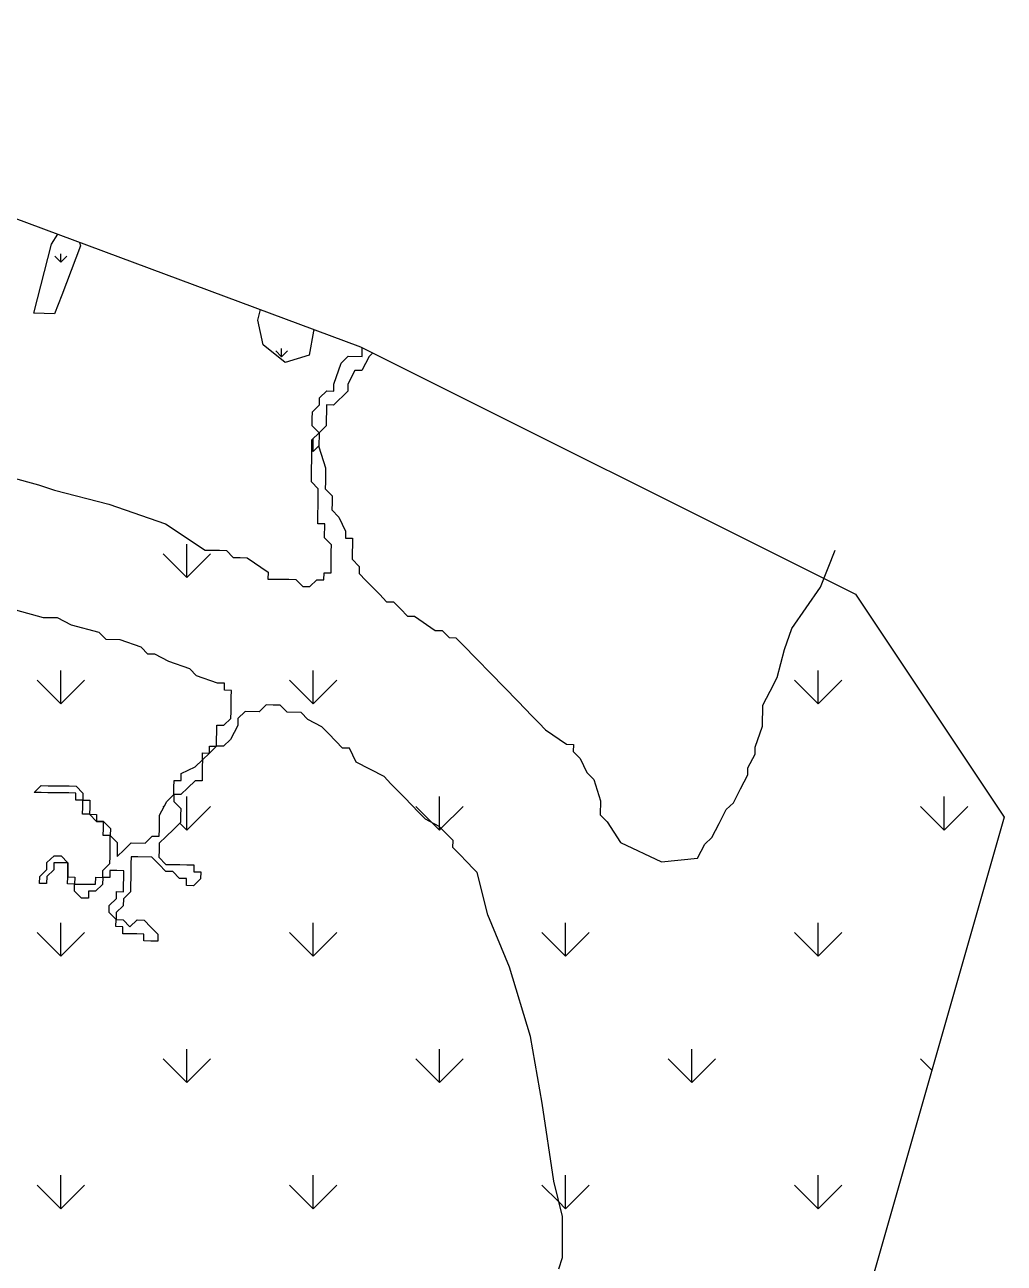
# Model space of a CAD drawing. Header units: metres. Extents: x 266585 to 279238, y 2117616 to 2127268.
# Drawn here: x 268884 to 269442, y 2126422 to 2127127 of the extents above; entities that cross this region are included whole.
import ezdxf

# ---------------------------------------------------------------- set-up
doc = ezdxf.new("R2010")
doc.units = ezdxf.units.M
doc.layers.add('MANGROOVES', color=112, linetype='Continuous')
doc.layers.add('village', color=3, linetype='Continuous')

msp = doc.modelspace()

# ---------------------------------------------------------------- linework, layer by layer
at = {"layer": 'MANGROOVES'}
for p, q in [((268899.51, 2127001.86), (268903.04, 2127007.49)), ((268889.49, 2126962.58), (268899.51, 2127001.86)), ((268915.98, 2127000.98), (268905.33, 2126972.83)), ((268915.42, 2127002.88), (268915.98, 2127000.98)), ((268905.33, 2126972.83), (268901.17, 2126962.18)), ((269016.94, 2126958.69), (269018.48, 2126964.61)), ((269016.94, 2126958.69), (269018.48, 2126964.61)), ((268901.17, 2126962.18), (268889.49, 2126962.58)), ((269019.92, 2126944.56), (269016.94, 2126958.69)), ((269019.92, 2126944.56), (269016.94, 2126958.69)), ((269048.7, 2126952.26), (269046.14, 2126938.61)), ((269048.7, 2126952.26), (269046.14, 2126938.61)), ((269049.12, 2126953.23), (269048.7, 2126952.26)), ((269049.12, 2126953.23), (269048.7, 2126952.26)), ((269032.49, 2126934.53), (269019.92, 2126944.56)), ((269032.49, 2126934.53), (269019.92, 2126944.56)), ((269076.42, 2126941.89), (269076.44, 2126942.94)), ((269046.14, 2126938.61), (269032.49, 2126934.53)), ((269046.14, 2126938.61), (269032.49, 2126934.53)), ((269064.36, 2126934.1), (269068.4, 2126938.03)), ((269068.4, 2126938.03), (269076.37, 2126937.91)), ((269080.35, 2126937.85), (269076.25, 2126929.95)), ((269076.37, 2126937.91), (269076.42, 2126941.89)), ((269082.48, 2126939.92), (269080.35, 2126937.85)), ((269060.21, 2126922.22), (269064.36, 2126934.1)), ((269072.27, 2126930.01), (269068.17, 2126922.1)), ((269076.25, 2126929.95), (269072.27, 2126930.01)), ((269060.15, 2126918.24), (269060.21, 2126922.22)), ((269068.17, 2126922.1), (269068.11, 2126918.12)), ((269052.07, 2126910.39), (269052.13, 2126914.37)), ((269052.13, 2126914.37), (269056.17, 2126918.29)), ((269056.17, 2126918.29), (269060.15, 2126918.24)), ((269068.11, 2126918.12), (269060.03, 2126910.27)), ((269048.03, 2126906.47), (269052.07, 2126910.39)), ((269056.05, 2126910.33), (269055.99, 2126906.35)), ((269060.03, 2126910.27), (269056.05, 2126910.33)), ((269047.92, 2126898.5), (269047.97, 2126902.48)), ((269047.97, 2126902.48), (269048.03, 2126906.47)), ((269055.94, 2126902.37), (269055.88, 2126898.39)), ((269055.99, 2126906.35), (269055.94, 2126902.37)), ((269047.8, 2126890.54), (269051.84, 2126894.46)), ((269051.84, 2126894.46), (269047.92, 2126898.5)), ((269051.84, 2126894.46), (269051.72, 2126886.5)), ((269055.88, 2126898.39), (269051.84, 2126894.46)), ((269047.68, 2126882.57), (269047.74, 2126886.56)), ((269047.74, 2126886.56), (269047.8, 2126890.54)), ((269051.72, 2126886.5), (269055.53, 2126874.5)), ((269047.57, 2126874.61), (269047.62, 2126878.59)), ((269047.62, 2126878.59), (269047.68, 2126882.57)), ((269047.51, 2126870.63), (269047.57, 2126874.61)), ((269055.53, 2126874.5), (269055.47, 2126870.51)), ((268876.26, 2126869.15), (268892.13, 2126864.94)), ((268892.13, 2126864.94), (268901.19, 2126861.77)), ((269047.45, 2126866.65), (269047.51, 2126870.63)), ((269051.37, 2126862.61), (269047.45, 2126866.65)), ((269055.41, 2126866.53), (269055.35, 2126862.55)), ((269055.47, 2126870.51), (269055.41, 2126866.53)), ((268901.19, 2126861.77), (268932.09, 2126853.79)), ((269051.26, 2126854.64), (269051.31, 2126858.63)), ((269051.31, 2126858.63), (269051.37, 2126862.61)), ((269055.35, 2126862.55), (269059.28, 2126858.51)), ((269059.28, 2126858.51), (269059.22, 2126854.53)), ((268932.09, 2126853.79), (268964.36, 2126842.71)), ((269051.14, 2126846.68), (269051.26, 2126854.64)), ((269059.22, 2126854.53), (269059.16, 2126850.55)), ((269059.16, 2126850.55), (269063.08, 2126846.51)), ((269051.08, 2126842.7), (269051.14, 2126846.68)), ((269063.08, 2126846.51), (269066.95, 2126838.48)), ((268964.36, 2126842.71), (268987.01, 2126827.71)), ((269055.06, 2126842.64), (269051.08, 2126842.7)), ((269054.95, 2126834.68), (269055.06, 2126842.64)), ((269066.95, 2126838.48), (269066.89, 2126834.5)), ((269058.87, 2126830.64), (269054.95, 2126834.68)), ((269058.81, 2126826.66), (269058.87, 2126830.64)), ((269066.89, 2126834.5), (269070.87, 2126834.45)), ((269070.87, 2126834.45), (269070.7, 2126822.5)), ((268987.01, 2126827.71), (268995.11, 2126827.59)), ((268995.11, 2126827.59), (268999.1, 2126827.53)), ((268999.1, 2126827.53), (269003.02, 2126823.49)), ((269003.02, 2126823.49), (269007, 2126823.43)), ((269007, 2126823.43), (269010.98, 2126823.37)), ((269010.98, 2126823.37), (269022.81, 2126815.23)), ((269058.7, 2126818.69), (269058.75, 2126822.67)), ((269058.75, 2126822.67), (269058.81, 2126826.66)), ((269070.7, 2126822.5), (269074.62, 2126818.46)), ((269337.25, 2126806.66), (269345.52, 2126827.75)), ((269022.81, 2126815.23), (269022.75, 2126811.25)), ((269058.64, 2126814.71), (269058.7, 2126818.69)), ((269074.62, 2126818.46), (269074.56, 2126814.48)), ((269022.75, 2126811.25), (269026.73, 2126811.19)), ((269026.73, 2126811.19), (269034.69, 2126811.08)), ((269034.69, 2126811.08), (269038.67, 2126811.02)), ((269038.67, 2126811.02), (269042.6, 2126806.98)), ((269046.58, 2126806.92), (269050.62, 2126810.85)), ((269050.62, 2126810.85), (269054.6, 2126810.79)), ((269054.6, 2126810.79), (269054.66, 2126814.77)), ((269054.66, 2126814.77), (269058.64, 2126814.71)), ((269074.56, 2126814.48), (269078.48, 2126810.44)), ((269078.48, 2126810.44), (269082.41, 2126806.4)), ((269042.6, 2126806.98), (269046.58, 2126806.92)), ((269082.41, 2126806.4), (269086.33, 2126802.36)), ((269086.33, 2126802.36), (269090.25, 2126798.32)), ((269329.12, 2126794.83), (269337.25, 2126806.66)), ((269090.25, 2126798.32), (269094.23, 2126798.26)), ((269094.23, 2126798.26), (269098.16, 2126794.22)), ((269098.16, 2126794.22), (269102.08, 2126790.18)), ((269320.98, 2126783), (269329.12, 2126794.83)), ((268895, 2126789.23), (268879.14, 2126793.44)), ((268902.97, 2126789.11), (268895, 2126789.23)), ((268910.87, 2126785.01), (268902.97, 2126789.11)), ((269102.08, 2126790.18), (269106.06, 2126790.12)), ((269106.06, 2126790.12), (269117.89, 2126781.98)), ((268926.74, 2126780.8), (268910.87, 2126785.01)), ((268930.66, 2126776.76), (268926.74, 2126780.8)), ((269117.89, 2126781.98), (269121.87, 2126781.93)), ((269121.87, 2126781.93), (269125.79, 2126777.89)), ((269316.83, 2126771.11), (269320.98, 2126783)), ((268938.62, 2126776.64), (268930.66, 2126776.76)), ((268950.51, 2126772.48), (268938.62, 2126776.64)), ((269125.79, 2126777.89), (269129.77, 2126777.83)), ((269129.77, 2126777.83), (269133.7, 2126773.79)), ((269133.7, 2126773.79), (269141.54, 2126765.71)), ((268954.43, 2126768.44), (268950.51, 2126772.48)), ((268958.41, 2126768.39), (268954.43, 2126768.44)), ((268966.31, 2126764.29), (268958.41, 2126768.39)), ((269312.61, 2126755.24), (269316.83, 2126771.11)), ((268978.2, 2126760.13), (268966.31, 2126764.29)), ((268982.12, 2126756.09), (268978.2, 2126760.13)), ((269141.54, 2126765.71), (269149.39, 2126757.63)), ((268994.01, 2126751.93), (268982.12, 2126756.09)), ((268997.99, 2126751.88), (268994.01, 2126751.93)), ((268997.93, 2126747.89), (268997.99, 2126751.88)), ((269149.39, 2126757.63), (269165.08, 2126741.47)), ((269308.51, 2126747.34), (269312.61, 2126755.24)), ((269001.91, 2126747.84), (268997.93, 2126747.89)), ((269001.85, 2126743.85), (269001.91, 2126747.84)), ((269304.42, 2126739.43), (269308.51, 2126747.34)), ((269001.74, 2126735.89), (269001.8, 2126739.87)), ((269001.8, 2126739.87), (269001.85, 2126743.85)), ((269021.7, 2126739.58), (269017.66, 2126735.66)), ((269025.68, 2126739.52), (269021.7, 2126739.58)), ((269029.66, 2126739.47), (269025.68, 2126739.52)), ((269033.59, 2126735.43), (269029.66, 2126739.47)), ((269165.08, 2126741.47), (269172.92, 2126733.39)), ((269304.24, 2126727.49), (269304.42, 2126739.43)), ((268997.64, 2126727.99), (269001.68, 2126731.91)), ((269001.68, 2126731.91), (269001.74, 2126735.89)), ((269005.66, 2126731.85), (269005.6, 2126727.87)), ((269009.7, 2126735.78), (269005.66, 2126731.85)), ((269017.66, 2126735.66), (269009.7, 2126735.78)), ((269041.55, 2126735.31), (269033.59, 2126735.43)), ((269045.47, 2126731.27), (269041.55, 2126735.31)), ((269053.38, 2126727.17), (269045.47, 2126731.27)), ((269172.92, 2126733.39), (269176.85, 2126729.35)), ((268993.54, 2126720.08), (268993.6, 2126724.06)), ((268993.6, 2126724.06), (268993.66, 2126728.04)), ((268993.66, 2126728.04), (268997.64, 2126727.99)), ((269005.6, 2126727.87), (269001.5, 2126719.96)), ((269057.3, 2126723.13), (269053.38, 2126727.17)), ((269176.85, 2126729.35), (269180.77, 2126725.31)), ((269180.77, 2126725.31), (269192.6, 2126717.17)), ((269300.09, 2126715.6), (269304.24, 2126727.49)), ((268993.48, 2126716.1), (268993.54, 2126720.08)), ((269001.5, 2126719.96), (268997.47, 2126716.04)), ((269065.14, 2126715.05), (269057.3, 2126723.13)), ((269192.6, 2126717.17), (269196.58, 2126717.11)), ((269196.58, 2126717.11), (269196.52, 2126713.13)), ((268985.41, 2126708.25), (268985.46, 2126712.23)), ((268989.44, 2126712.18), (268985.41, 2126708.25)), ((268985.46, 2126712.23), (268989.44, 2126712.18)), ((268989.44, 2126712.18), (268989.5, 2126716.16)), ((268993.48, 2126716.1), (268989.44, 2126712.18)), ((268989.5, 2126716.16), (268993.48, 2126716.1)), ((268997.47, 2126716.04), (268993.48, 2126716.1)), ((269069.12, 2126714.99), (269065.14, 2126715.05)), ((269072.99, 2126706.97), (269069.12, 2126714.99)), ((269196.52, 2126713.13), (269200.44, 2126709.09)), ((269295.93, 2126703.71), (269300.03, 2126711.62)), ((269300.03, 2126711.62), (269300.09, 2126715.6)), ((268973.35, 2126700.46), (268981.37, 2126704.33)), ((268981.37, 2126704.33), (268985.41, 2126708.25)), ((268985.35, 2126704.27), (268985.29, 2126700.29)), ((268985.41, 2126708.25), (268985.35, 2126704.27)), ((269088.8, 2126698.78), (269072.99, 2126706.97)), ((269200.44, 2126709.09), (269204.31, 2126701.07)), ((269295.87, 2126699.73), (269295.93, 2126703.71)), ((268969.25, 2126692.56), (268969.31, 2126696.54)), ((268969.31, 2126696.54), (268973.29, 2126696.48)), ((268973.29, 2126696.48), (268973.35, 2126700.46)), ((268981.25, 2126696.37), (268977.21, 2126692.44)), ((268985.23, 2126696.31), (268981.25, 2126696.37)), ((268985.29, 2126700.29), (268985.23, 2126696.31)), ((269092.72, 2126694.74), (269088.8, 2126698.78)), ((269204.31, 2126701.07), (269208.23, 2126697.03)), ((269208.23, 2126697.03), (269212.04, 2126685.03)), ((269291.77, 2126691.83), (269295.87, 2126699.73)), ((268889.57, 2126689.74), (268893.61, 2126693.66)), ((268893.55, 2126689.68), (268889.57, 2126689.74)), ((268897.53, 2126689.62), (268893.55, 2126689.68)), ((268893.61, 2126693.66), (268897.59, 2126693.61)), ((268901.51, 2126689.57), (268897.53, 2126689.62)), ((268897.59, 2126693.61), (268901.57, 2126693.55)), ((268905.49, 2126689.51), (268901.51, 2126689.57)), ((268901.57, 2126693.55), (268905.55, 2126693.49)), ((268909.47, 2126689.45), (268905.49, 2126689.51)), ((268905.55, 2126693.49), (268909.53, 2126693.43)), ((268913.45, 2126689.39), (268909.47, 2126689.45)), ((268909.53, 2126693.43), (268913.51, 2126693.37)), ((268913.4, 2126685.41), (268913.45, 2126689.39)), ((268913.51, 2126693.37), (268917.44, 2126689.33)), ((268917.44, 2126689.33), (268917.38, 2126685.35)), ((268965.15, 2126684.65), (268969.19, 2126688.58)), ((268969.19, 2126688.58), (268969.13, 2126684.59)), ((268969.19, 2126688.58), (268969.25, 2126692.56)), ((268973.17, 2126688.52), (268969.19, 2126688.58)), ((268977.21, 2126692.44), (268973.17, 2126688.52)), ((269096.64, 2126690.7), (269092.72, 2126694.74)), ((269100.57, 2126686.66), (269096.64, 2126690.7)), ((269287.68, 2126683.92), (269291.77, 2126691.83)), ((268917.38, 2126685.35), (268913.4, 2126685.41)), ((268917.26, 2126677.39), (268917.32, 2126681.37)), ((268917.32, 2126681.37), (268917.38, 2126685.35)), ((268917.38, 2126685.35), (268921.36, 2126685.29)), ((268921.3, 2126681.31), (268921.24, 2126677.33)), ((268921.36, 2126685.29), (268921.3, 2126681.31)), ((268961.05, 2126676.75), (268965.15, 2126684.65)), ((268969.13, 2126684.59), (268973.05, 2126680.55)), ((269108.41, 2126678.58), (269100.57, 2126686.66)), ((269212.04, 2126685.03), (269211.92, 2126677.06)), ((269283.64, 2126680), (269287.68, 2126683.92)), ((268921.24, 2126677.33), (268917.26, 2126677.39)), ((268925.17, 2126673.29), (268921.24, 2126677.33)), ((268921.24, 2126677.33), (268925.22, 2126677.27)), ((268925.22, 2126677.27), (268925.17, 2126673.29)), ((268960.99, 2126672.77), (268961.05, 2126676.75)), ((268973, 2126676.57), (268972.94, 2126672.59)), ((268973.05, 2126680.55), (268973, 2126676.57)), ((269112.33, 2126674.54), (269108.41, 2126678.58)), ((269120.24, 2126670.44), (269112.33, 2126674.54)), ((269211.92, 2126677.06), (269215.84, 2126673.02)), ((269279.54, 2126672.09), (269283.64, 2126680)), ((268929.15, 2126673.23), (268925.17, 2126673.29)), ((268925.17, 2126673.29), (268929.15, 2126673.23)), ((268929.03, 2126665.27), (268929.09, 2126669.25)), ((268929.09, 2126669.25), (268929.15, 2126673.23)), ((268929.15, 2126673.23), (268933.07, 2126669.19)), ((268933.07, 2126669.19), (268933.01, 2126665.21)), ((268960.88, 2126664.8), (268960.94, 2126668.78)), ((268960.94, 2126668.78), (268960.99, 2126672.77)), ((268968.9, 2126668.67), (268964.86, 2126664.74)), ((268972.94, 2126672.59), (268968.9, 2126668.67)), ((269124.16, 2126666.4), (269120.24, 2126670.44)), ((269215.84, 2126673.02), (269223.42, 2126661.29)), ((269275.44, 2126664.19), (269279.54, 2126672.09)), ((268933.01, 2126665.21), (268929.03, 2126665.27)), ((268932.89, 2126657.25), (268932.95, 2126661.23)), ((268932.95, 2126661.23), (268933.01, 2126665.21)), ((268933.01, 2126665.21), (268936.93, 2126661.17)), ((268936.93, 2126661.17), (268936.88, 2126657.19)), ((268940.86, 2126657.13), (268944.9, 2126661.05)), ((268944.9, 2126661.05), (268952.86, 2126660.94)), ((268952.86, 2126660.94), (268956.9, 2126664.86)), ((268956.9, 2126664.86), (268960.88, 2126664.8)), ((268960.82, 2126660.82), (268960.76, 2126656.84)), ((268964.86, 2126664.74), (268960.82, 2126660.82)), ((269128.08, 2126662.36), (269124.16, 2126666.4)), ((269128.03, 2126658.38), (269128.08, 2126662.36)), ((269223.42, 2126661.29), (269246.66, 2126650.28)), ((269267.31, 2126652.36), (269271.4, 2126660.26)), ((269271.4, 2126660.26), (269275.44, 2126664.19)), ((268896.95, 2126649.81), (268900.99, 2126653.73)), ((268900.99, 2126653.73), (268904.97, 2126653.67)), ((268904.97, 2126653.67), (268908.89, 2126649.63)), ((268932.78, 2126649.28), (268932.84, 2126653.26)), ((268932.84, 2126653.26), (268932.89, 2126657.25)), ((268936.88, 2126657.19), (268936.82, 2126653.21)), ((268936.82, 2126653.21), (268940.86, 2126657.13)), ((268944.78, 2126653.09), (268944.72, 2126649.11)), ((268948.76, 2126653.03), (268944.78, 2126653.09)), ((268956.72, 2126652.92), (268948.76, 2126653.03)), ((268960.76, 2126656.84), (268960.7, 2126652.86)), ((269131.95, 2126654.34), (269128.03, 2126658.38)), ((269135.87, 2126650.3), (269131.95, 2126654.34)), ((268896.89, 2126645.83), (268896.95, 2126649.81)), ((268900.93, 2126649.75), (268900.87, 2126645.77)), ((268904.91, 2126649.69), (268900.93, 2126649.75)), ((268908.89, 2126649.63), (268904.91, 2126649.69)), ((268908.83, 2126645.65), (268908.89, 2126649.63)), ((268908.89, 2126649.63), (268908.83, 2126645.65)), ((268928.74, 2126645.36), (268932.78, 2126649.28)), ((268944.72, 2126649.11), (268944.66, 2126645.13)), ((268960.65, 2126648.88), (268956.72, 2126652.92)), ((268964.57, 2126644.84), (268960.65, 2126648.88)), ((268960.7, 2126652.86), (268964.63, 2126648.82)), ((268964.63, 2126648.82), (268968.61, 2126648.76)), ((268968.61, 2126648.76), (268972.59, 2126648.7)), ((268972.59, 2126648.7), (268976.57, 2126648.64)), ((268976.57, 2126648.64), (268980.55, 2126648.58)), ((268980.55, 2126648.58), (268980.49, 2126644.6)), ((269139.79, 2126646.26), (269135.87, 2126650.3)), ((269141.76, 2126644.24), (269139.79, 2126646.26)), ((269246.66, 2126650.28), (269267.31, 2126652.36)), ((268892.79, 2126637.92), (268892.85, 2126641.9)), ((268892.85, 2126641.9), (268896.89, 2126645.83)), ((268896.83, 2126641.84), (268896.77, 2126637.86)), ((268900.87, 2126645.77), (268896.83, 2126641.84)), ((268908.72, 2126637.69), (268908.78, 2126641.67)), ((268908.78, 2126641.67), (268908.83, 2126645.65)), ((268908.83, 2126645.65), (268908.78, 2126641.67)), ((268908.78, 2126641.67), (268912.76, 2126641.61)), ((268912.76, 2126641.61), (268912.7, 2126637.63)), ((268924.64, 2126637.45), (268924.7, 2126641.44)), ((268924.7, 2126641.44), (268928.68, 2126641.38)), ((268928.68, 2126641.38), (268928.62, 2126637.4)), ((268928.68, 2126641.38), (268928.74, 2126645.36)), ((268932.66, 2126641.32), (268928.68, 2126641.38)), ((268932.72, 2126645.3), (268932.66, 2126641.32)), ((268936.7, 2126645.24), (268932.72, 2126645.3)), ((268940.68, 2126645.18), (268936.7, 2126645.24)), ((268940.57, 2126637.22), (268940.62, 2126641.2)), ((268940.62, 2126641.2), (268940.68, 2126645.18)), ((268944.6, 2126641.14), (268944.55, 2126637.16)), ((268944.66, 2126645.13), (268944.6, 2126641.14)), ((268968.55, 2126644.78), (268964.57, 2126644.84)), ((268972.47, 2126640.74), (268968.55, 2126644.78)), ((268976.45, 2126640.68), (268972.47, 2126640.74)), ((268976.4, 2126636.7), (268976.45, 2126640.68)), ((268984.42, 2126640.56), (268980.38, 2126636.64)), ((268980.49, 2126644.6), (268984.47, 2126644.54)), ((268984.47, 2126644.54), (268984.42, 2126640.56)), ((269147.94, 2126620.08), (269141.76, 2126644.24)), ((268896.77, 2126637.86), (268892.79, 2126637.92)), ((268912.7, 2126637.63), (268908.72, 2126637.69)), ((268912.64, 2126633.65), (268912.7, 2126637.63)), ((268916.56, 2126629.61), (268912.64, 2126633.65)), ((268912.7, 2126637.63), (268916.68, 2126637.57)), ((268916.68, 2126637.57), (268920.66, 2126637.51)), ((268920.6, 2126633.53), (268920.54, 2126629.55)), ((268924.58, 2126633.47), (268920.6, 2126633.53)), ((268920.66, 2126637.51), (268924.64, 2126637.45)), ((268928.62, 2126637.4), (268924.58, 2126633.47)), ((268936.47, 2126629.32), (268936.53, 2126633.3)), ((268936.53, 2126633.3), (268940.51, 2126633.24)), ((268944.49, 2126633.18), (268940.45, 2126629.26)), ((268940.51, 2126633.24), (268940.57, 2126637.22)), ((268944.55, 2126637.16), (268944.49, 2126633.18)), ((268980.38, 2126636.64), (268976.4, 2126636.7)), ((268920.54, 2126629.55), (268916.56, 2126629.61)), ((268932.37, 2126621.41), (268932.43, 2126625.39)), ((268932.43, 2126625.39), (268936.47, 2126629.32)), ((268940.39, 2126625.28), (268936.35, 2126621.35)), ((268940.45, 2126629.26), (268940.39, 2126625.28)), ((268936.29, 2126617.37), (268932.37, 2126621.41)), ((268936.35, 2126621.35), (268936.29, 2126617.37)), ((269160.23, 2126590.2), (269147.94, 2126620.08)), ((268936.24, 2126613.39), (268936.29, 2126617.37)), ((268940.22, 2126613.33), (268936.24, 2126613.39)), ((268936.29, 2126617.37), (268940.27, 2126617.31)), ((268940.16, 2126609.35), (268940.22, 2126613.33)), ((268940.27, 2126617.31), (268944.2, 2126613.27)), ((268944.2, 2126613.27), (268948.24, 2126617.2)), ((268948.24, 2126617.2), (268952.22, 2126617.14)), ((268952.22, 2126617.14), (268956.14, 2126613.1)), ((268956.14, 2126613.1), (268960.06, 2126609.06)), ((268944.14, 2126609.29), (268940.16, 2126609.35)), ((268948.12, 2126609.23), (268944.14, 2126609.29)), ((268952.1, 2126609.17), (268948.12, 2126609.23)), ((268952.04, 2126605.19), (268952.1, 2126609.17)), ((268956.02, 2126605.13), (268952.04, 2126605.19)), ((268960.01, 2126605.08), (268956.02, 2126605.13)), ((268960.06, 2126609.06), (268960.01, 2126605.08)), ((269172.11, 2126550.79), (269160.23, 2126590.2)), ((269178.83, 2126512.82), (269172.11, 2126550.79)), ((269185.46, 2126468.49), (269178.83, 2126512.82)), ((269190.32, 2126448.32), (269185.46, 2126468.49)), ((269190.48, 2126424.97), (269190.32, 2126448.32)), ((269188.23, 2126418.54), (269190.48, 2126424.97))]:
    msp.add_line(p, q, dxfattribs=at)
at = {"layer": 'MANGROOVES', "linetype": 'Continuous'}
for p, q in [((268904.79, 2126991.62), (268901.42, 2126994.99)), ((268904.79, 2126991.62), (268904.79, 2126996.39)), ((268904.79, 2126991.62), (268908.16, 2126994.99)), ((269030.51, 2126937.74), (269030.51, 2126942.5)), ((269030.51, 2126937.74), (269027.15, 2126941.11)), ((269030.51, 2126937.74), (269033.88, 2126941.11)), ((269048.47, 2126883.86), (269048.47, 2126891.19)), ((269048.47, 2126883.86), (269051.73, 2126887.12)), ((269048.47, 2126883.86), (269047.71, 2126884.62)), ((268976.63, 2126812.02), (268976.63, 2126831.07)), ((268976.63, 2126812.02), (268963.16, 2126825.49)), ((268976.63, 2126812.02), (268990.1, 2126825.49)), ((268904.79, 2126740.18), (268904.79, 2126759.23)), ((269048.47, 2126740.18), (269048.47, 2126759.23)), ((269335.84, 2126740.18), (269335.84, 2126759.23)), ((268904.79, 2126740.18), (268891.32, 2126753.65)), ((268904.79, 2126740.18), (268918.26, 2126753.65)), ((269048.47, 2126740.18), (269035, 2126753.65)), ((269048.47, 2126740.18), (269061.94, 2126753.65)), ((269335.84, 2126740.18), (269322.37, 2126753.65)), ((269335.84, 2126740.18), (269349.31, 2126753.65)), ((268963.5, 2126681.47), (268963.16, 2126681.8)), ((268976.63, 2126668.33), (268976.63, 2126687.38)), ((268976.63, 2126668.33), (268990.1, 2126681.8)), ((269116.03, 2126672.62), (269106.85, 2126681.8)), ((269120.32, 2126670.36), (269120.32, 2126687.38)), ((269121.31, 2126669.33), (269133.79, 2126681.8)), ((269407.68, 2126668.33), (269394.21, 2126681.8)), ((269407.68, 2126668.33), (269407.68, 2126687.38)), ((269407.68, 2126668.33), (269421.15, 2126681.8)), ((268976.63, 2126668.33), (268972.65, 2126672.31)), ((269120.32, 2126668.33), (269116.03, 2126672.62)), ((269120.32, 2126668.33), (269120.32, 2126670.36)), ((269120.32, 2126668.33), (269121.31, 2126669.33)), ((268904.79, 2126596.49), (268904.79, 2126615.54)), ((269048.47, 2126596.49), (269048.47, 2126615.54)), ((269192.16, 2126596.49), (269192.16, 2126615.54)), ((269335.84, 2126596.49), (269335.84, 2126615.54)), ((268904.79, 2126596.49), (268891.32, 2126609.96)), ((268904.79, 2126596.49), (268918.26, 2126609.96)), ((269048.47, 2126596.49), (269035, 2126609.96)), ((269048.47, 2126596.49), (269061.94, 2126609.96)), ((269192.16, 2126596.49), (269178.69, 2126609.96)), ((269192.16, 2126596.49), (269205.63, 2126609.96)), ((269335.84, 2126596.49), (269322.37, 2126609.96)), ((269335.84, 2126596.49), (269349.31, 2126609.96)), ((268976.63, 2126524.65), (268976.63, 2126543.7)), ((269120.32, 2126524.65), (269120.32, 2126543.7)), ((269264, 2126524.65), (269264, 2126543.7)), ((268976.63, 2126524.65), (268963.16, 2126538.12)), ((268976.63, 2126524.65), (268990.1, 2126538.12)), ((269120.32, 2126524.65), (269106.85, 2126538.12)), ((269120.32, 2126524.65), (269133.79, 2126538.12)), ((269264, 2126524.65), (269250.53, 2126538.12)), ((269264, 2126524.65), (269277.47, 2126538.12)), ((269400.68, 2126531.65), (269394.21, 2126538.12)), ((268904.79, 2126452.81), (268904.79, 2126471.86)), ((269048.47, 2126452.81), (269048.47, 2126471.86)), ((269192.16, 2126452.81), (269192.16, 2126471.86)), ((269335.84, 2126452.81), (269335.84, 2126471.86)), ((268904.79, 2126452.81), (268891.32, 2126466.28)), ((268904.79, 2126452.81), (268918.26, 2126466.28)), ((269048.47, 2126452.81), (269035, 2126466.28)), ((269048.47, 2126452.81), (269061.94, 2126466.28)), ((269188.31, 2126456.66), (269178.69, 2126466.28)), ((269192.16, 2126452.81), (269205.63, 2126466.28)), ((269335.84, 2126452.81), (269322.37, 2126466.28)), ((269335.84, 2126452.81), (269349.31, 2126466.28)), ((269192.16, 2126452.81), (269188.31, 2126456.66))]:
    msp.add_line(p, q, dxfattribs=at)
at = {"layer": 'village', "color": 3, "true_color": 0x00ff00}
for p, q in [((268581.93, 2127126.76), (269075.32, 2126943.5)), ((269075.32, 2126943.5), (269357.25, 2126802.53)), ((269357.25, 2126802.53), (269441.83, 2126675.66)), ((269441.83, 2126675.66), (269357.25, 2126379.63))]:
    msp.add_line(p, q, dxfattribs=at)

doc.saveas('drawing.dxf')
